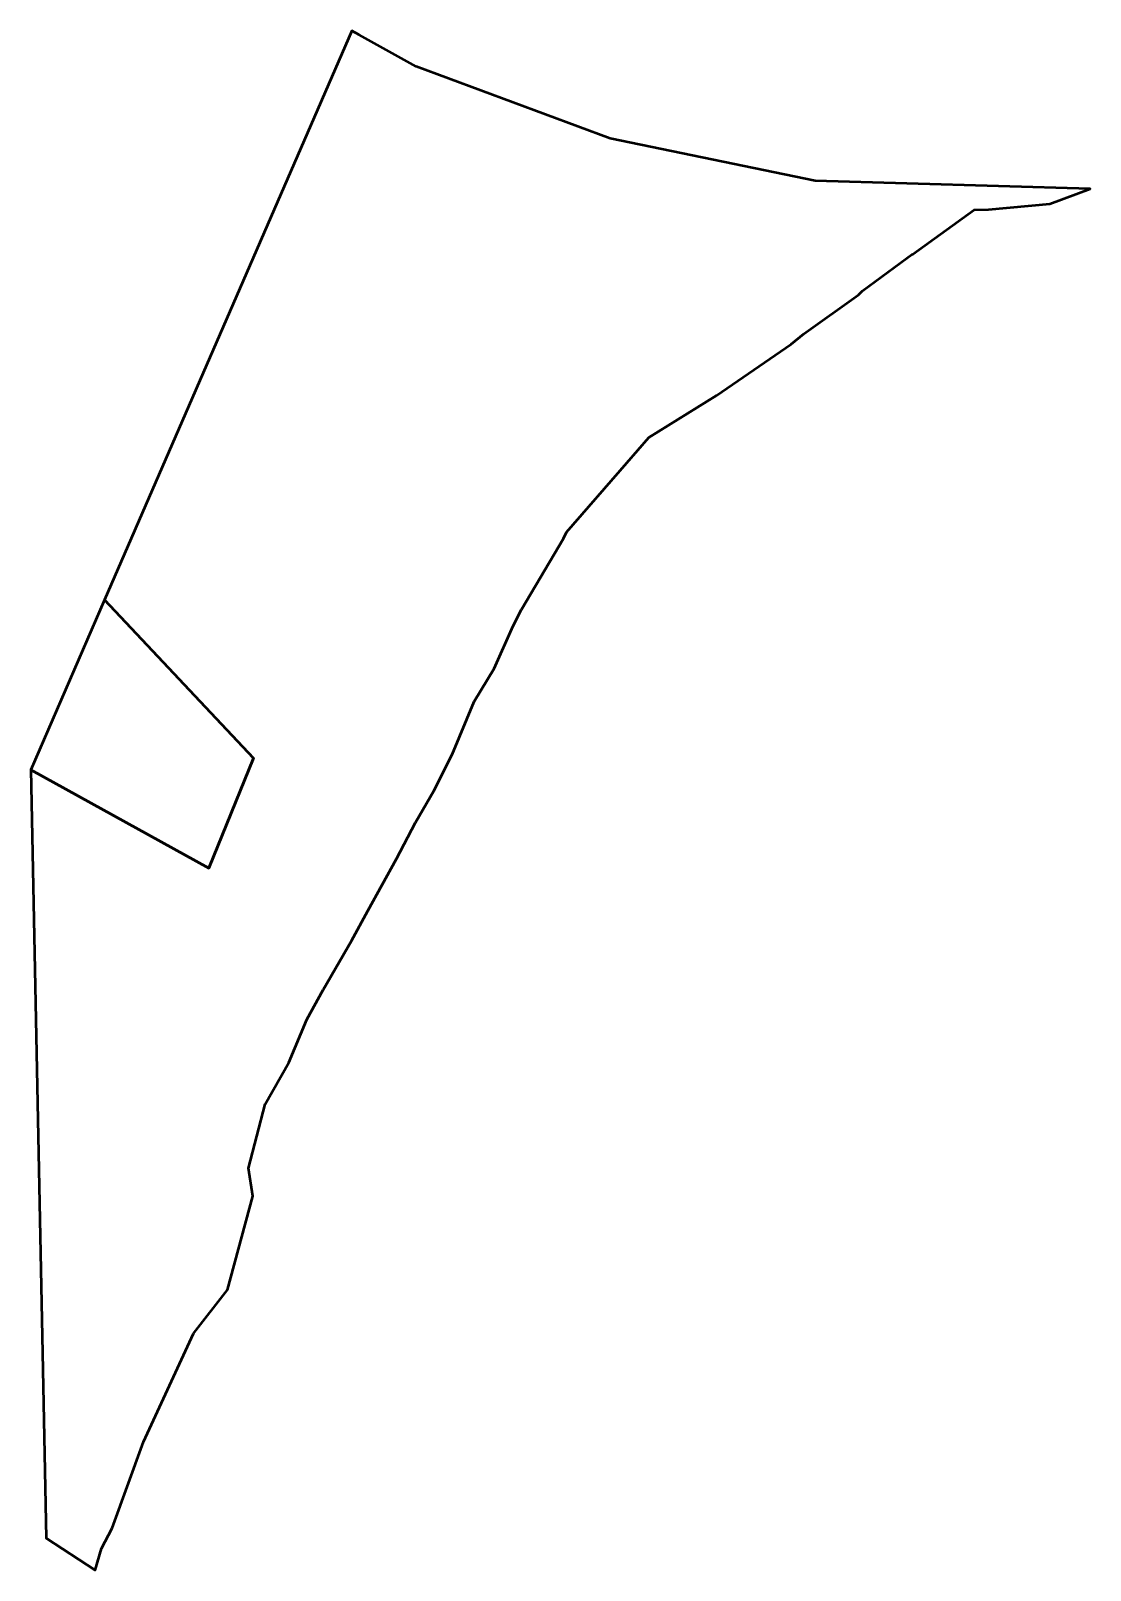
# Model space of a CAD drawing. Header units: metres. Extents: x 808313 to 808416, y 9156741 to 9156891.
import ezdxf

# ---------------------------------------------------------------- set-up
doc = ezdxf.new("R2010")
doc.units = ezdxf.units.M
doc.header["$MEASUREMENT"] = 0
doc.layers.add('2860-21079', color=1, linetype='Continuous')

msp = doc.modelspace()

# ---------------------------------------------------------------- linework, layer by layer
at = {"layer": '2860-21079', "color": 254, "lineweight": 53, "true_color": 0xcccccc}
for points in [[(808318.78, 9156741.26), (808319.42, 9156743.36), (808320.45, 9156745.34), (808323.5, 9156753.75), (808328.37, 9156764.29), (808331.69, 9156768.55), (808334.13, 9156777.64), (808333.72, 9156780.37), (808335.33, 9156786.59), (808337.64, 9156790.66), (808339.41, 9156794.84), (808340.99, 9156797.74), (808343.76, 9156802.48), (808345.33, 9156805.4), (808348.11, 9156810.48), (808349.96, 9156814.01), (808351.77, 9156817.1), (808353.56, 9156820.63), (808355.69, 9156825.77), (808357.63, 9156828.99), (808359.49, 9156833.14), (808360.28, 9156834.72), (808364.37, 9156841.64), (808364.69, 9156842.27), (808370.54, 9156849.01), (808372.69, 9156851.45), (808379.26, 9156855.56), (808386.53, 9156860.56), (808387.77, 9156861.55), (808393.09, 9156865.36), (808393.49, 9156865.74), (808397.79, 9156868.9), (808398.3, 9156869.26), (808398.38, 9156869.31), (808404.35, 9156873.61), (808405.76, 9156873.64), (808411.72, 9156874.21), (808415.66, 9156875.65), (808388.88, 9156876.42), (808368.94, 9156880.55), (808350.05, 9156887.55), (808344.5, 9156890.64), (808343.78, 9156891.03), (808319.71, 9156835.67), (808334.2, 9156820.26), (808329.85, 9156809.57), (808312.52, 9156819.13), (808313.62, 9156764.03), (808314.01, 9156744.37)], [(808320.45, 9156745.34), (808323.5, 9156753.75), (808328.37, 9156764.29), (808331.69, 9156768.55), (808334.13, 9156777.64), (808333.72, 9156780.37), (808335.33, 9156786.59), (808337.64, 9156790.66), (808339.41, 9156794.84), (808340.99, 9156797.74), (808343.76, 9156802.48), (808345.33, 9156805.4), (808348.11, 9156810.48), (808349.96, 9156814.01), (808351.77, 9156817.1), (808353.56, 9156820.63), (808355.69, 9156825.77), (808357.63, 9156828.99), (808359.49, 9156833.14), (808360.28, 9156834.72), (808364.37, 9156841.64), (808364.69, 9156842.27), (808370.54, 9156849.01), (808372.69, 9156851.45), (808379.26, 9156855.56), (808386.53, 9156860.56), (808387.77, 9156861.55), (808393.09, 9156865.36), (808393.49, 9156865.74), (808397.79, 9156868.9), (808398.3, 9156869.26), (808398.38, 9156869.31), (808404.35, 9156873.61), (808405.76, 9156873.64), (808411.72, 9156874.21), (808415.66, 9156875.65), (808388.88, 9156876.42), (808368.94, 9156880.55), (808350.05, 9156887.55), (808344.5, 9156890.64), (808343.78, 9156891.03), (808319.71, 9156835.67), (808334.2, 9156820.26), (808329.85, 9156809.57), (808312.52, 9156819.13), (808313.62, 9156764.03), (808314.01, 9156744.37), (808318.78, 9156741.26), (808319.42, 9156743.36)]]:
    msp.add_lwpolyline(points, close=True, dxfattribs=at)
at = {"layer": '2860-21079', "color": 3, "lineweight": 53, "true_color": 0x00ff00}
msp.add_lwpolyline([(808312.52, 9156819.13), (808329.85, 9156809.57), (808334.2, 9156820.26), (808319.71, 9156835.67)], close=True, dxfattribs=at)
msp.add_lwpolyline([(808312.52, 9156819.13), (808329.85, 9156809.57), (808334.2, 9156820.26), (808319.71, 9156835.67)], close=True, dxfattribs=at)

doc.saveas('drawing.dxf')
